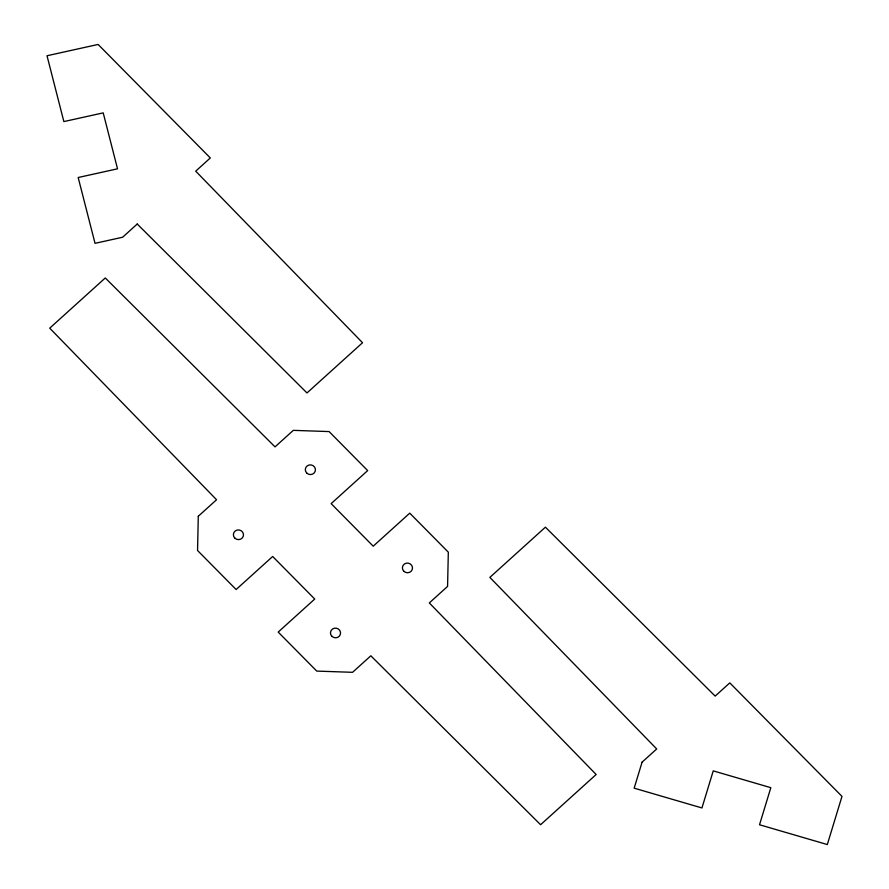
<?xml version="1.0" encoding="UTF-8"?>
<svg xmlns="http://www.w3.org/2000/svg" width="889" height="889" viewBox="0 0 889 889"><rect width="100%" height="100%" fill="white"/><g stroke="black" fill="none" stroke-linecap="round" stroke-linejoin="round"><path stroke-width="1.33" d="M198.291 516.253L197.547 550.502L236.118 589.518L272.667 556.481L314.739 599.042L278.19 632.079L316.762 671.095L352.566 672.317L370.835 655.793L540.601 824.725L596.152 774.508L429.309 602.931L447.578 586.418L448.323 552.169L409.751 513.153L373.213 546.19L331.141 503.63L367.679 470.592L329.108 431.576L293.314 430.354L275.034 446.878L105.28 277.957L49.728 328.163L216.56 499.74L198.291 516.253M642.08 762.173L634.168 788.165L701.943 807.957L713.245 770.874L770.83 787.687L759.528 824.759L827.315 844.55L841.983 796.388L729.791 682.885L715.167 696.109L545.413 527.177L489.861 577.394L656.704 748.96L642.08 762.173M137.228 224.017L122.615 237.241L95.034 243.33L78.176 177.511L117.526 168.81L103.213 112.881L63.864 121.582L47.017 55.751L98.123 44.45L210.315 157.953L195.702 171.166L362.534 342.732L306.994 392.949L137.228 224.017M306.716 473.026A5.067 4.845 9.3 0 0 315.239 471.137A5.067 4.845 9.3 0 0 309.161 464.991A5.067 4.845 9.3 0 0 306.716 473.026M403.795 571.216A5.067 4.845 9.3 0 0 412.307 569.338A5.067 4.845 9.3 0 0 406.24 563.193A5.067 4.845 9.3 0 0 403.795 571.216M331.853 636.257A5.067 4.845 9.3 0 0 340.365 634.368A5.067 4.845 9.3 0 0 334.297 628.234A5.067 4.845 9.3 0 0 331.853 636.257M234.774 538.056A5.067 4.845 9.3 0 0 243.297 536.178A5.067 4.845 9.3 0 0 237.219 530.033A5.067 4.845 9.3 0 0 234.774 538.056"/></g></svg>
